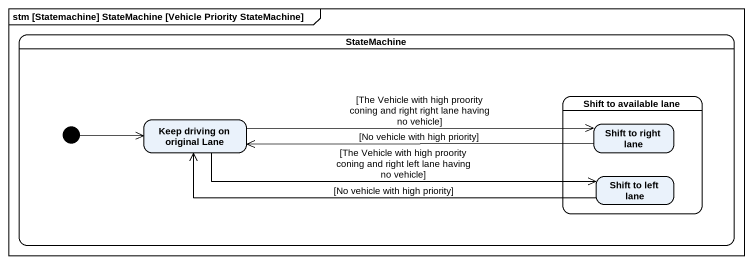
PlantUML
@startuml
mainframe stm [Statemachine] StateMachine [Vehicle Priority StateMachine]
hide empty description
state StateMachine {
  state "Shift to available lane" as Shift_to_available_lane {
    state "Shift to right lane" as Shift_to_right_lane
    state "Shift to left lane" as Shift_to_left_lane
  }
  state "Keep driving on original Lane" as Keep_driving_on_original
  [*] -right-> Keep_driving_on_original
}
Keep_driving_on_original -right-> Shift_to_right_lane : [The Vehicle with high proority coning and right right lane having no vehicle]
Keep_driving_on_original -right-> Shift_to_left_lane : [The Vehicle with high proority coning and right left lane having no vehicle]
Shift_to_right_lane -left-> Keep_driving_on_original : [No vehicle with high priority]
Shift_to_left_lane -left-> Keep_driving_on_original : [No vehicle with high priority]
@enduml
